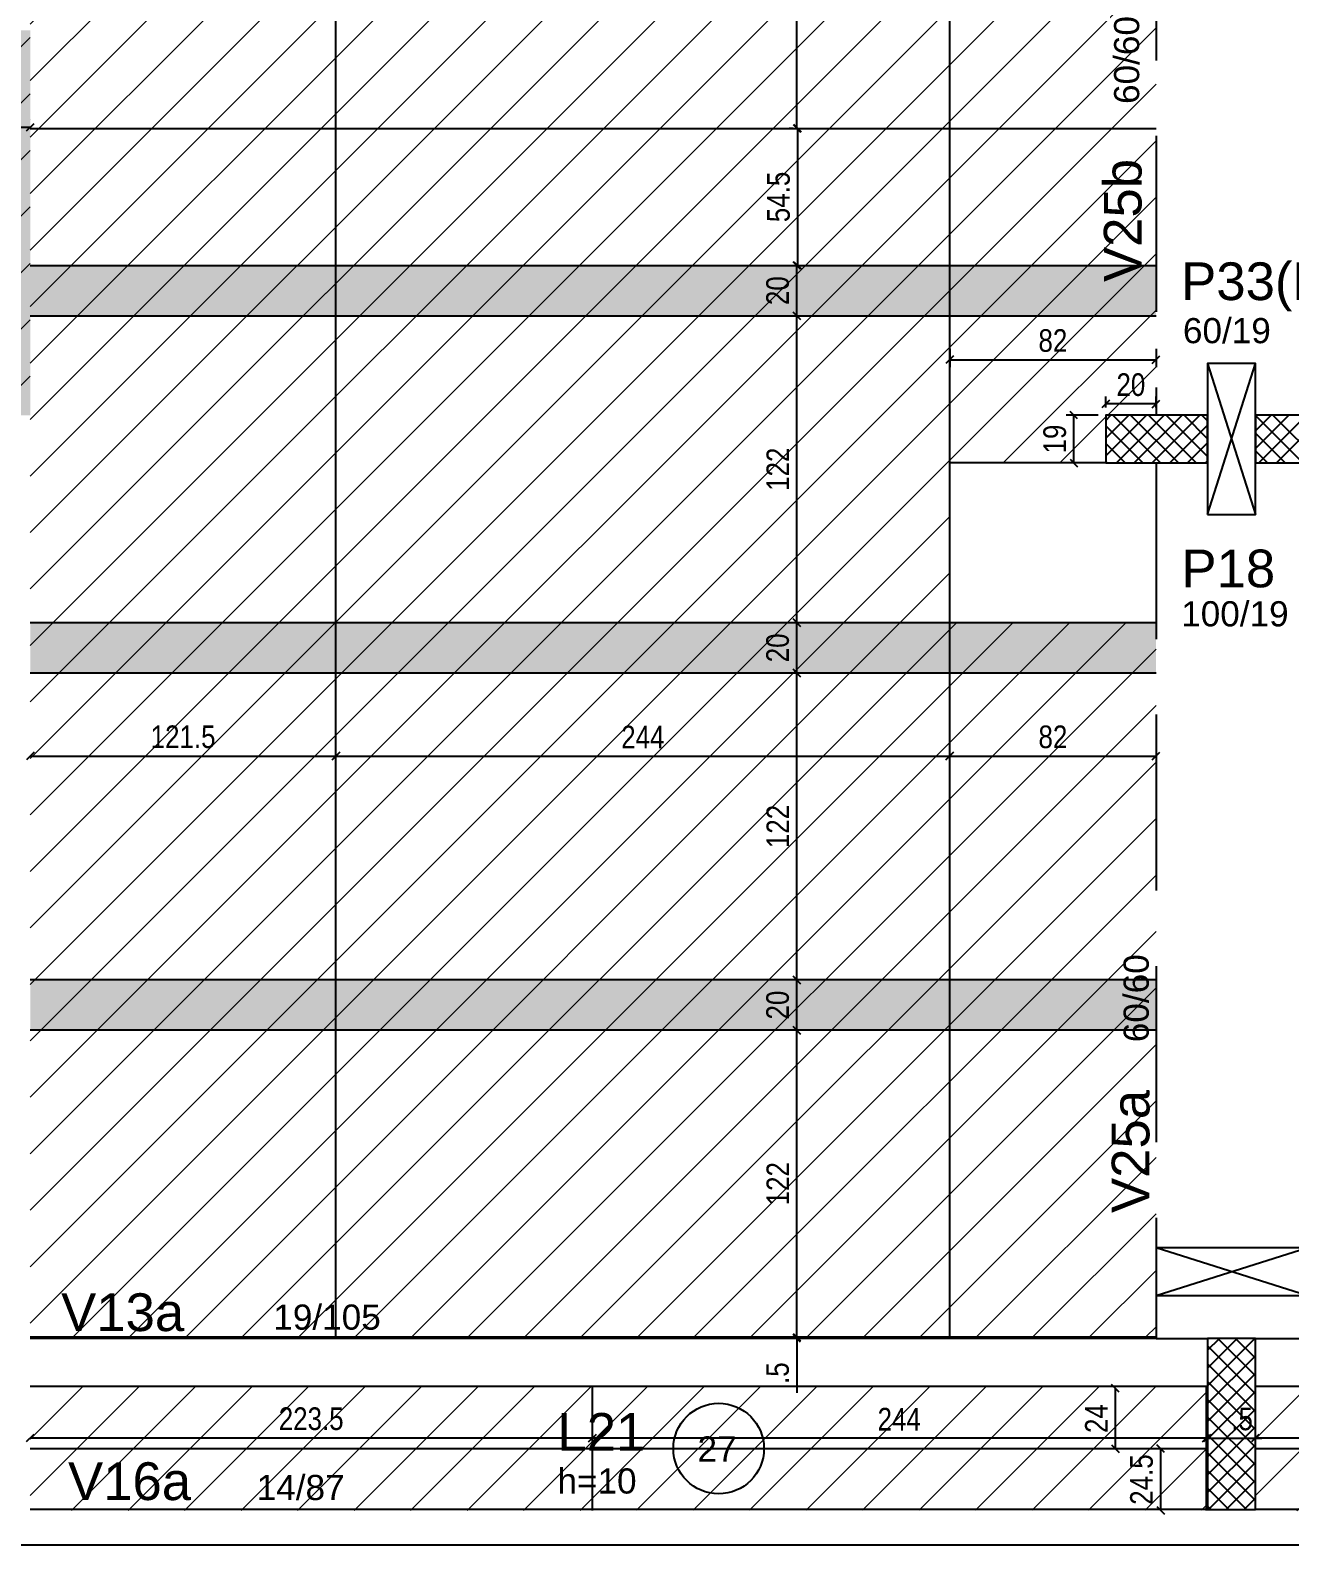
# Model space of a CAD drawing. Extents: x 2113 to 8441, y 350 to 3972.
# Drawn here: x 5562 to 6062, y 2012 to 2614 of the extents above; entities that cross this region are included whole.
import ezdxf

# ---------------------------------------------------------------- set-up
doc = ezdxf.new("R2010")
doc.units = 0
doc.linetypes.add('ESTILO_TQS_0001', pattern=[1, 0.7, -0.3])
for name, color, linetype in [('2', 2, 'Continuous'), ('3', 3, 'Continuous'), ('4', 4, 'Continuous'), ('8', 8, 'Continuous'), ('COTA', 241, 'Continuous'), ('ES-VIGA', 3, 'Continuous'), ('Painéis', 200, 'Continuous'), ('Pilares', 5, 'Continuous')]:
    doc.layers.add(name, color=color, linetype=linetype)
doc.layers.add('Hachura', color=251, linetype='Continuous', lineweight=9)
doc.layers.add('REAPROVEITAMENTO', color=251, linetype='Continuous', lineweight=9)
doc.styles.add('COTA TECNICA-50', font='techl___.ttf', dxfattribs={"height": 9})
doc.styles.get("Standard").update_dxf_attribs({"font": 'arial.ttf'})
doc.dimstyles.new('COTA PAINEL-50', dxfattribs={"dimtxt": 9, "dimasz": 3, "dimexe": 3, "dimexo": 3, "dimgap": 3, "dimtad": 1, "dimdec": 1, "dimzin": 12, "dimdsep": 46, "dimtxsty": 'COTA TECNICA-50', "dimblk1": 'OBLIQUE', "dimblk2": 'OBLIQUE', "dimsah": 1, "dimcen": 0.9, "dimclrd": 4, "dimclre": 4, "dimclrt": 240, "dimadec": 1, "dimazin": 3, "dimtfac": 1, "dimtdec": 1, "dimtmove": 0, "dimatfit": 3, "dimfxl": 1, "dimtolj": 1, "dimtzin": 12, "dimarcsym": 0})

# ---------------------------------------------------------------- blocks, each defined once
blk = doc.blocks.new('_Oblique')
at = {"color": 0, "linetype": 'ByBlock', "lineweight": -2}
blk.add_line((-0.5, -0.5), (0.5, 0.5), dxfattribs=at)
blk = doc.blocks.new('*D113')
at = {"layer": 'COTA', "color": 4, "lineweight": -2, "transparency": 16777216}
for p, q in [((5535.84, 2578.48), (5535.84, 2578.48)), ((5561.85, 2578.48), (5561.85, 2578.48)), ((5535.84, 2575.48), (5561.85, 2575.48))]:
    blk.add_line(p, q, dxfattribs=at)
at = {"layer": 'Defpoints', "color": 0, "transparency": 16777216}
for p in [(5535.84, 2575.48), (5561.85, 2575.48), (5561.85, 2575.48)]:
    blk.add_point(p, dxfattribs=at)
at = {"layer": 'COTA', "color": 4, "lineweight": -2, "transparency": 16777216, "xscale": 3, "yscale": 3, "zscale": 3, "rotation": 180}
blk.add_blockref('_Oblique', (5535.84, 2575.48), dxfattribs=at)
at = {"layer": 'COTA', "color": 4, "lineweight": -2, "transparency": 16777216, "xscale": 3, "yscale": 3, "zscale": 3}
blk.add_blockref('_Oblique', (5561.85, 2575.48), dxfattribs=at)
at = {"layer": 'COTA', "color": 240, "transparency": 16777216, "insert": (5548.84, 2583.07), "char_height": 9, "attachment_point": 5, "style": 'COTA TECNICA-50'}
blk.add_mtext('\\A1;26', dxfattribs=at)
blk = doc.blocks.new('*D129')
at = {"layer": 'COTA', "color": 4, "lineweight": -2, "transparency": 16777216}
blk.add_line((6011.2, 2025.68), (6011.2, 2050.18), dxfattribs=at)
at = {"layer": 'Defpoints', "color": 0, "transparency": 16777216}
for p in [(6011.2, 2050.18), (6011.2, 2050.18), (6011.2, 2025.68)]:
    blk.add_point(p, dxfattribs=at)
at = {"layer": 'COTA', "color": 4, "lineweight": -2, "transparency": 16777216, "xscale": 3, "yscale": 3, "zscale": 3}
for p, rotation in [((6011.2, 2050.18), 90), ((6011.2, 2025.68), 270)]:
    blk.add_blockref('_Oblique', p, dxfattribs=dict(at, rotation=rotation))
at = {"layer": 'COTA', "color": 240, "transparency": 16777216, "insert": (6003.6, 2037.93), "char_height": 9, "attachment_point": 5, "rotation": 90, "style": 'COTA TECNICA-50'}
blk.add_mtext('\\A1;24.5', dxfattribs=at)
blk = doc.blocks.new('*D130')
at = {"layer": 'COTA', "color": 4, "lineweight": -2, "transparency": 16777216}
blk.add_line((5993.19, 2050.18), (5993.19, 2074.18), dxfattribs=at)
at = {"layer": 'Defpoints', "color": 0, "transparency": 16777216}
for p in [(5993.19, 2074.18), (5993.19, 2074.18), (5993.19, 2050.18)]:
    blk.add_point(p, dxfattribs=at)
at = {"layer": 'COTA', "color": 4, "lineweight": -2, "transparency": 16777216, "xscale": 3, "yscale": 3, "zscale": 3}
for p, rotation in [((5993.19, 2074.18), 90), ((5993.19, 2050.18), 270)]:
    blk.add_blockref('_Oblique', p, dxfattribs=dict(at, rotation=rotation))
at = {"layer": 'COTA', "color": 240, "transparency": 16777216, "insert": (5985.62, 2062.18), "char_height": 9, "attachment_point": 5, "rotation": 90, "style": 'COTA TECNICA-50'}
blk.add_mtext('\\A1;24', dxfattribs=at)
blk = doc.blocks.new('*D251')
at = {"layer": 'COTA', "color": 4, "lineweight": -2, "transparency": 16777216}
for p, q in [((6029.25, 2054.37), (6026.25, 2054.37)), ((6029.25, 2054.37), (6029.75, 2054.37)), ((6029.75, 2054.37), (6051.35, 2054.37)), ((6029.25, 2051.58), (6029.25, 2051.37)), ((6029.75, 2051.58), (6029.75, 2051.37))]:
    blk.add_line(p, q, dxfattribs=at)
at = {"layer": 'Defpoints', "color": 0, "transparency": 16777216}
for p in [(6029.25, 2054.58), (6029.75, 2054.58), (6029.75, 2054.37)]:
    blk.add_point(p, dxfattribs=at)
at = {"layer": 'COTA', "color": 4, "lineweight": -2, "transparency": 16777216, "xscale": 3, "yscale": 3, "zscale": 3}
blk.add_blockref('_Oblique', (6029.25, 2054.37), dxfattribs=at)
at = {"layer": 'COTA', "color": 4, "lineweight": -2, "transparency": 16777216, "xscale": 3, "yscale": 3, "zscale": 3, "rotation": 180}
blk.add_blockref('_Oblique', (6029.75, 2054.37), dxfattribs=at)
at = {"layer": 'COTA', "color": 240, "transparency": 16777216, "insert": (6043.55, 2061.97), "char_height": 9, "attachment_point": 5, "style": 'COTA TECNICA-50'}
blk.add_mtext('\\A1;.5', dxfattribs=at)
blk = doc.blocks.new('*D252')
at = {"layer": 'COTA', "color": 4, "lineweight": -2, "transparency": 16777216}
blk.add_line((6029.25, 2054.37), (5785.25, 2054.37), dxfattribs=at)
at = {"layer": 'Defpoints', "color": 0, "transparency": 16777216}
for p in [(5785.25, 2054.37), (5785.25, 2054.37), (6029.25, 2054.37)]:
    blk.add_point(p, dxfattribs=at)
at = {"layer": 'COTA', "color": 4, "lineweight": -2, "transparency": 16777216, "xscale": 3, "yscale": 3, "zscale": 3, "rotation": 180}
blk.add_blockref('_Oblique', (5785.25, 2054.37), dxfattribs=at)
at = {"layer": 'COTA', "color": 4, "lineweight": -2, "transparency": 16777216, "xscale": 3, "yscale": 3, "zscale": 3}
blk.add_blockref('_Oblique', (6029.25, 2054.37), dxfattribs=at)
at = {"layer": 'COTA', "color": 240, "transparency": 16777216, "insert": (5907.25, 2061.93), "char_height": 9, "attachment_point": 5, "style": 'COTA TECNICA-50'}
blk.add_mtext('\\A1;244', dxfattribs=at)
blk = doc.blocks.new('*D131')
at = {"layer": 'COTA', "color": 4, "lineweight": -2, "transparency": 16777216}
blk.add_line((5785.25, 2054.37), (5561.75, 2054.37), dxfattribs=at)
at = {"layer": 'Defpoints', "color": 0, "transparency": 16777216}
for p in [(5561.75, 2054.37), (5561.75, 2054.37), (5785.25, 2054.37)]:
    blk.add_point(p, dxfattribs=at)
at = {"layer": 'COTA', "color": 4, "lineweight": -2, "transparency": 16777216, "xscale": 3, "yscale": 3, "zscale": 3, "rotation": 180}
blk.add_blockref('_Oblique', (5561.75, 2054.37), dxfattribs=at)
at = {"layer": 'COTA', "color": 4, "lineweight": -2, "transparency": 16777216, "xscale": 3, "yscale": 3, "zscale": 3}
blk.add_blockref('_Oblique', (5785.25, 2054.37), dxfattribs=at)
at = {"layer": 'COTA', "color": 240, "transparency": 16777216, "insert": (5673.5, 2062.06), "char_height": 9, "attachment_point": 5, "style": 'COTA TECNICA-50'}
blk.add_mtext('\\A1;223.5', dxfattribs=at)
blk = doc.blocks.new('*D57')
at = {"layer": 'COTA', "color": 4, "lineweight": -2, "transparency": 16777216}
blk.add_line((6272.26, 2054.37), (6048.76, 2054.37), dxfattribs=at)
at = {"layer": 'Defpoints', "color": 0, "transparency": 16777216}
for p in [(6048.76, 2054.37), (6048.76, 2054.37), (6272.26, 2054.37)]:
    blk.add_point(p, dxfattribs=at)
at = {"layer": 'COTA', "color": 4, "lineweight": -2, "transparency": 16777216, "xscale": 3, "yscale": 3, "zscale": 3, "rotation": 180}
blk.add_blockref('_Oblique', (6048.76, 2054.37), dxfattribs=at)
at = {"layer": 'COTA', "color": 4, "lineweight": -2, "transparency": 16777216, "xscale": 3, "yscale": 3, "zscale": 3}
blk.add_blockref('_Oblique', (6272.26, 2054.37), dxfattribs=at)
at = {"layer": 'COTA', "color": 240, "transparency": 16777216, "insert": (6160.51, 2062.06), "char_height": 9, "attachment_point": 5, "style": 'COTA TECNICA-50'}
blk.add_mtext('\\A1;223.5', dxfattribs=at)
blk = doc.blocks.new('*D6')
at = {"layer": 'COTA', "color": 4, "lineweight": -2, "transparency": 16777216}
blk.add_line((5866.54, 2094.52), (5866.54, 2216.52), dxfattribs=at)
at = {"layer": 'Defpoints', "color": 0, "transparency": 16777216}
for p in [(5866.54, 2216.52), (5866.54, 2216.52), (5866.54, 2094.52)]:
    blk.add_point(p, dxfattribs=at)
at = {"layer": 'COTA', "color": 4, "lineweight": -2, "transparency": 16777216, "xscale": 3, "yscale": 3, "zscale": 3}
for p, rotation in [((5866.54, 2216.52), 90), ((5866.54, 2094.52), 270)]:
    blk.add_blockref('_Oblique', p, dxfattribs=dict(at, rotation=rotation))
at = {"layer": 'COTA', "color": 240, "transparency": 16777216, "insert": (5858.99, 2155.52), "char_height": 9, "attachment_point": 5, "rotation": 90, "style": 'COTA TECNICA-50'}
blk.add_mtext('\\A1;122', dxfattribs=at)
blk = doc.blocks.new('*D7')
at = {"layer": 'COTA', "color": 4, "lineweight": -2, "transparency": 16777216}
blk.add_line((5866.54, 2216.52), (5866.54, 2236.52), dxfattribs=at)
at = {"layer": 'Defpoints', "color": 0, "transparency": 16777216}
for p in [(5866.54, 2236.52), (5866.54, 2236.52), (5866.54, 2216.52)]:
    blk.add_point(p, dxfattribs=at)
at = {"layer": 'COTA', "color": 4, "lineweight": -2, "transparency": 16777216, "xscale": 3, "yscale": 3, "zscale": 3}
for p, rotation in [((5866.54, 2236.52), 90), ((5866.54, 2216.52), 270)]:
    blk.add_blockref('_Oblique', p, dxfattribs=dict(at, rotation=rotation))
at = {"layer": 'COTA', "color": 240, "transparency": 16777216, "insert": (5858.95, 2226.52), "char_height": 9, "attachment_point": 5, "rotation": 90, "style": 'COTA TECNICA-50'}
blk.add_mtext('\\A1;20', dxfattribs=at)
blk = doc.blocks.new('*D8')
at = {"layer": 'COTA', "color": 4, "lineweight": -2, "transparency": 16777216}
blk.add_line((5866.54, 2236.52), (5866.54, 2358.52), dxfattribs=at)
at = {"layer": 'Defpoints', "color": 0, "transparency": 16777216}
for p in [(5866.54, 2358.52), (5866.54, 2358.52), (5866.54, 2236.52)]:
    blk.add_point(p, dxfattribs=at)
at = {"layer": 'COTA', "color": 4, "lineweight": -2, "transparency": 16777216, "xscale": 3, "yscale": 3, "zscale": 3}
for p, rotation in [((5866.54, 2358.52), 90), ((5866.54, 2236.52), 270)]:
    blk.add_blockref('_Oblique', p, dxfattribs=dict(at, rotation=rotation))
at = {"layer": 'COTA', "color": 240, "transparency": 16777216, "insert": (5858.99, 2297.52), "char_height": 9, "attachment_point": 5, "rotation": 90, "style": 'COTA TECNICA-50'}
blk.add_mtext('\\A1;122', dxfattribs=at)
blk = doc.blocks.new('*D9')
at = {"layer": 'COTA', "color": 4, "lineweight": -2, "transparency": 16777216}
blk.add_line((5866.54, 2358.52), (5866.54, 2378.52), dxfattribs=at)
at = {"layer": 'Defpoints', "color": 0, "transparency": 16777216}
for p in [(5866.54, 2378.52), (5866.54, 2378.52), (5866.54, 2358.52)]:
    blk.add_point(p, dxfattribs=at)
at = {"layer": 'COTA', "color": 4, "lineweight": -2, "transparency": 16777216, "xscale": 3, "yscale": 3, "zscale": 3}
for p, rotation in [((5866.54, 2378.52), 90), ((5866.54, 2358.52), 270)]:
    blk.add_blockref('_Oblique', p, dxfattribs=dict(at, rotation=rotation))
at = {"layer": 'COTA', "color": 240, "transparency": 16777216, "insert": (5858.95, 2368.52), "char_height": 9, "attachment_point": 5, "rotation": 90, "style": 'COTA TECNICA-50'}
blk.add_mtext('\\A1;20', dxfattribs=at)
blk = doc.blocks.new('*D10')
at = {"layer": 'COTA', "color": 4, "lineweight": -2, "transparency": 16777216}
blk.add_line((5866.54, 2378.52), (5866.54, 2500.51), dxfattribs=at)
at = {"layer": 'Defpoints', "color": 0, "transparency": 16777216}
for p in [(5866.54, 2500.51), (5866.54, 2500.51), (5866.54, 2378.52)]:
    blk.add_point(p, dxfattribs=at)
at = {"layer": 'COTA', "color": 4, "lineweight": -2, "transparency": 16777216, "xscale": 3, "yscale": 3, "zscale": 3}
for p, rotation in [((5866.54, 2500.51), 90), ((5866.54, 2378.52), 270)]:
    blk.add_blockref('_Oblique', p, dxfattribs=dict(at, rotation=rotation))
at = {"layer": 'COTA', "color": 240, "transparency": 16777216, "insert": (5858.99, 2439.52), "char_height": 9, "attachment_point": 5, "rotation": 90, "style": 'COTA TECNICA-50'}
blk.add_mtext('\\A1;122', dxfattribs=at)
blk = doc.blocks.new('*D11')
at = {"layer": 'COTA', "color": 4, "lineweight": -2, "transparency": 16777216}
for p, q in [((5866.54, 2500.51), (5866.54, 2520.51)), ((5869.4, 2520.51), (5869.54, 2520.51))]:
    blk.add_line(p, q, dxfattribs=at)
at = {"layer": 'Defpoints', "color": 0, "transparency": 16777216}
for p in [(5866.4, 2520.51), (5866.54, 2520.51), (5866.54, 2500.51)]:
    blk.add_point(p, dxfattribs=at)
at = {"layer": 'COTA', "color": 4, "lineweight": -2, "transparency": 16777216, "xscale": 3, "yscale": 3, "zscale": 3}
for p, rotation in [((5866.54, 2520.51), 90), ((5866.54, 2500.51), 270)]:
    blk.add_blockref('_Oblique', p, dxfattribs=dict(at, rotation=rotation))
at = {"layer": 'COTA', "color": 240, "transparency": 16777216, "insert": (5858.95, 2510.51), "char_height": 9, "attachment_point": 5, "rotation": 90, "style": 'COTA TECNICA-50'}
blk.add_mtext('\\A1;20', dxfattribs=at)
blk = doc.blocks.new('*D12')
at = {"layer": 'COTA', "color": 4, "lineweight": -2, "transparency": 16777216}
for p, q in [((5854.44, 2575.01), (5869.9, 2575.01)), ((5866.9, 2520.51), (5866.9, 2575.01)), ((5869.4, 2520.51), (5869.9, 2520.51))]:
    blk.add_line(p, q, dxfattribs=at)
at = {"layer": 'Defpoints', "color": 0, "transparency": 16777216}
for p in [(5851.44, 2575.01), (5866.9, 2575.01), (5866.4, 2520.51)]:
    blk.add_point(p, dxfattribs=at)
at = {"layer": 'COTA', "color": 4, "lineweight": -2, "transparency": 16777216, "xscale": 3, "yscale": 3, "zscale": 3}
for p, rotation in [((5866.9, 2575.01), 90), ((5866.9, 2520.51), 270)]:
    blk.add_blockref('_Oblique', p, dxfattribs=dict(at, rotation=rotation))
at = {"layer": 'COTA', "color": 240, "transparency": 16777216, "insert": (5859.3, 2547.76), "char_height": 9, "attachment_point": 5, "rotation": 90, "style": 'COTA TECNICA-50'}
blk.add_mtext('\\A1;54.5', dxfattribs=at)
blk = doc.blocks.new('*D13')
at = {"layer": 'COTA', "color": 4, "lineweight": -2, "transparency": 16777216}
for p, q in [((5866.54, 2575.01), (5866.54, 2697.01)), ((5869.29, 2697.01), (5869.54, 2697.01)), ((5865.03, 2575.01), (5863.54, 2575.01))]:
    blk.add_line(p, q, dxfattribs=at)
at = {"layer": 'Defpoints', "color": 0, "transparency": 16777216}
for p in [(5866.29, 2697.01), (5866.54, 2697.01), (5868.03, 2575.01)]:
    blk.add_point(p, dxfattribs=at)
at = {"layer": 'COTA', "color": 4, "lineweight": -2, "transparency": 16777216, "xscale": 3, "yscale": 3, "zscale": 3}
for p, rotation in [((5866.54, 2697.01), 90), ((5866.54, 2575.01), 270)]:
    blk.add_blockref('_Oblique', p, dxfattribs=dict(at, rotation=rotation))
at = {"layer": 'COTA', "color": 240, "transparency": 16777216, "insert": (5858.99, 2636.01), "char_height": 9, "attachment_point": 5, "rotation": 90, "style": 'COTA TECNICA-50'}
blk.add_mtext('\\A1;122', dxfattribs=at)
blk = doc.blocks.new('*D16')
at = {"layer": 'COTA', "color": 4, "lineweight": -2, "transparency": 16777216}
blk.add_line((5561.84, 2325.52), (5683.34, 2325.52), dxfattribs=at)
at = {"layer": 'Defpoints', "color": 0, "transparency": 16777216}
for p in [(5561.84, 2325.52), (5683.34, 2325.52), (5683.34, 2325.52)]:
    blk.add_point(p, dxfattribs=at)
at = {"layer": 'COTA', "color": 4, "lineweight": -2, "transparency": 16777216, "xscale": 3, "yscale": 3, "zscale": 3, "rotation": 180}
blk.add_blockref('_Oblique', (5561.84, 2325.52), dxfattribs=at)
at = {"layer": 'COTA', "color": 4, "lineweight": -2, "transparency": 16777216, "xscale": 3, "yscale": 3, "zscale": 3}
blk.add_blockref('_Oblique', (5683.34, 2325.52), dxfattribs=at)
at = {"layer": 'COTA', "color": 240, "transparency": 16777216, "insert": (5622.59, 2333.12), "char_height": 9, "attachment_point": 5, "style": 'COTA TECNICA-50'}
blk.add_mtext('\\A1;121.5', dxfattribs=at)
blk = doc.blocks.new('*D170')
at = {"layer": 'COTA', "color": 4, "lineweight": -2, "transparency": 16777216}
for p, q in [((5683.34, 2325.52), (5927.34, 2325.52)), ((5927.34, 2275.69), (5927.34, 2328.52))]:
    blk.add_line(p, q, dxfattribs=at)
at = {"layer": 'Defpoints', "color": 0, "transparency": 16777216}
for p in [(5683.34, 2325.52), (5927.34, 2325.52), (5927.34, 2272.69)]:
    blk.add_point(p, dxfattribs=at)
at = {"layer": 'COTA', "color": 4, "lineweight": -2, "transparency": 16777216, "xscale": 3, "yscale": 3, "zscale": 3, "rotation": 180}
blk.add_blockref('_Oblique', (5683.34, 2325.52), dxfattribs=at)
at = {"layer": 'COTA', "color": 4, "lineweight": -2, "transparency": 16777216, "xscale": 3, "yscale": 3, "zscale": 3}
blk.add_blockref('_Oblique', (5927.34, 2325.52), dxfattribs=at)
at = {"layer": 'COTA', "color": 240, "transparency": 16777216, "insert": (5805.34, 2333.08), "char_height": 9, "attachment_point": 5, "style": 'COTA TECNICA-50'}
blk.add_mtext('\\A1;244', dxfattribs=at)
blk = doc.blocks.new('*D17')
at = {"layer": 'COTA', "color": 4, "lineweight": -2, "transparency": 16777216}
blk.add_line((5927.34, 2325.52), (6009.34, 2325.52), dxfattribs=at)
at = {"layer": 'Defpoints', "color": 0, "transparency": 16777216}
for p in [(5927.34, 2325.52), (6009.34, 2325.52), (6009.34, 2325.52)]:
    blk.add_point(p, dxfattribs=at)
at = {"layer": 'COTA', "color": 4, "lineweight": -2, "transparency": 16777216, "xscale": 3, "yscale": 3, "zscale": 3, "rotation": 180}
blk.add_blockref('_Oblique', (5927.34, 2325.52), dxfattribs=at)
at = {"layer": 'COTA', "color": 4, "lineweight": -2, "transparency": 16777216, "xscale": 3, "yscale": 3, "zscale": 3}
blk.add_blockref('_Oblique', (6009.34, 2325.52), dxfattribs=at)
at = {"layer": 'COTA', "color": 240, "transparency": 16777216, "insert": (5968.34, 2333.1), "char_height": 9, "attachment_point": 5, "style": 'COTA TECNICA-50'}
blk.add_mtext('\\A1;82', dxfattribs=at)
blk = doc.blocks.new('*D21')
at = {"layer": 'COTA', "color": 4, "lineweight": -2, "transparency": 16777216}
for p, q in [((5927.34, 2487.39), (5927.34, 2480.05)), ((6009.33, 2487.39), (6009.33, 2480.05)), ((5927.34, 2483.05), (6009.33, 2483.05))]:
    blk.add_line(p, q, dxfattribs=at)
at = {"layer": 'Defpoints', "color": 0, "transparency": 16777216}
for p in [(5927.34, 2490.39), (6009.33, 2490.39), (6009.33, 2483.05)]:
    blk.add_point(p, dxfattribs=at)
at = {"layer": 'COTA', "color": 4, "lineweight": -2, "transparency": 16777216, "xscale": 3, "yscale": 3, "zscale": 3, "rotation": 180}
blk.add_blockref('_Oblique', (5927.34, 2483.05), dxfattribs=at)
at = {"layer": 'COTA', "color": 4, "lineweight": -2, "transparency": 16777216, "xscale": 3, "yscale": 3, "zscale": 3}
blk.add_blockref('_Oblique', (6009.33, 2483.05), dxfattribs=at)
at = {"layer": 'COTA', "color": 240, "transparency": 16777216, "insert": (5968.33, 2490.63), "char_height": 9, "attachment_point": 5, "style": 'COTA TECNICA-50'}
blk.add_mtext('\\A1;82', dxfattribs=at)
blk = doc.blocks.new('*D171')
at = {"layer": 'COTA', "color": 4, "lineweight": -2, "transparency": 16777216}
for p, q in [((5986.33, 2461.03), (5973.68, 2461.03)), ((5976.68, 2442.03), (5976.68, 2461.03)), ((5986.96, 2442.03), (5973.68, 2442.03))]:
    blk.add_line(p, q, dxfattribs=at)
at = {"layer": 'Defpoints', "color": 0, "transparency": 16777216}
for p in [(5976.68, 2461.03), (5989.33, 2461.03), (5989.96, 2442.03)]:
    blk.add_point(p, dxfattribs=at)
at = {"layer": 'COTA', "color": 4, "lineweight": -2, "transparency": 16777216, "xscale": 3, "yscale": 3, "zscale": 3}
for p, rotation in [((5976.68, 2461.03), 90), ((5976.68, 2442.03), 270)]:
    blk.add_blockref('_Oblique', p, dxfattribs=dict(at, rotation=rotation))
at = {"layer": 'COTA', "color": 240, "transparency": 16777216, "insert": (5969.11, 2451.53), "char_height": 9, "attachment_point": 5, "rotation": 90, "style": 'COTA TECNICA-50'}
blk.add_mtext('\\A1;19', dxfattribs=at)
blk = doc.blocks.new('*D22')
at = {"layer": 'COTA', "color": 4, "lineweight": -2, "transparency": 16777216}
for p, q in [((5989.33, 2464.03), (5989.33, 2468.49)), ((6009.33, 2464.03), (6009.33, 2468.49)), ((6009.33, 2465.49), (5989.33, 2465.49))]:
    blk.add_line(p, q, dxfattribs=at)
at = {"layer": 'Defpoints', "color": 0, "transparency": 16777216}
for p in [(5989.33, 2465.49), (5989.33, 2461.03), (6009.33, 2461.03)]:
    blk.add_point(p, dxfattribs=at)
at = {"layer": 'COTA', "color": 4, "lineweight": -2, "transparency": 16777216, "xscale": 3, "yscale": 3, "zscale": 3, "rotation": 180}
blk.add_blockref('_Oblique', (5989.33, 2465.49), dxfattribs=at)
at = {"layer": 'COTA', "color": 4, "lineweight": -2, "transparency": 16777216, "xscale": 3, "yscale": 3, "zscale": 3}
blk.add_blockref('_Oblique', (6009.33, 2465.49), dxfattribs=at)
at = {"layer": 'COTA', "color": 240, "transparency": 16777216, "insert": (5999.33, 2473.09), "char_height": 9, "attachment_point": 5, "style": 'COTA TECNICA-50'}
blk.add_mtext('\\A1;20', dxfattribs=at)
blk = doc.blocks.new('*D35')
at = {"layer": 'COTA', "color": 4, "lineweight": -2, "transparency": 16777216}
for p, q in [((5866.54, 2094.52), (5866.54, 2097.52)), ((5866.54, 2094.52), (5866.54, 2094.03)), ((5866.54, 2094.03), (5866.54, 2072.44))]:
    blk.add_line(p, q, dxfattribs=at)
at = {"layer": 'Defpoints', "color": 0, "transparency": 16777216}
for p in [(5866.54, 2094.52), (5866.54, 2094.03), (5866.54, 2094.03)]:
    blk.add_point(p, dxfattribs=at)
at = {"layer": 'COTA', "color": 4, "lineweight": -2, "transparency": 16777216, "xscale": 3, "yscale": 3, "zscale": 3}
for p, rotation in [((5866.54, 2094.52), 270), ((5866.54, 2094.03), 90)]:
    blk.add_blockref('_Oblique', p, dxfattribs=dict(at, rotation=rotation))
at = {"layer": 'COTA', "color": 240, "transparency": 16777216, "insert": (5858.94, 2080.23), "char_height": 9, "attachment_point": 5, "rotation": 90, "style": 'COTA TECNICA-50'}
blk.add_mtext('\\A1;.5', dxfattribs=at)

msp = doc.modelspace()

# ---------------------------------------------------------------- hatches: boundary and pattern name
at = {"layer": 'Hachura', "linetype": 'ByBlock'}
h = msp.add_hatch(color=256, dxfattribs=at)
h.dxf.hatch_style = 1
h.paths.add_polyline_path([(5561.8, 2460.97), (5535.76, 2460.97), (5535.84, 2613.97), (5561.89, 2613.97)])
h = msp.add_hatch(color=256, dxfattribs=at)
h.dxf.hatch_style = 1
h.paths.add_polyline_path([(6009.33, 2500.48), (6009.33, 2520.51), (5561.84, 2520.51), (5561.84, 2500.48)])
h.paths.add_polyline_path([(7255.05, 2500.48), (7254.9, 2500.61), (7254.97, 2500.48)])
h = msp.add_hatch(color=256, dxfattribs=at)
h.dxf.hatch_style = 1
h.paths.add_polyline_path([(6009.34, 2358.48), (6009.34, 2378.52), (5561.84, 2378.52), (5561.84, 2358.48)])
h = msp.add_hatch(color=256, dxfattribs=at)
h.dxf.hatch_style = 1
h.paths.add_polyline_path([(6009.34, 2216.48), (6009.34, 2236.52), (5561.84, 2236.52), (5561.84, 2216.48)])
at = {"layer": 'REAPROVEITAMENTO', "linetype": 'ByBlock'}
h = msp.add_hatch(dxfattribs=at)
h.set_pattern_fill('ANSI31', color=256, scale=5, style=2)
h.set_pattern_definition([(45, (936.205, -729.443), (-11.22532, 11.22532), [])])
h.paths.add_polyline_path([(6009.34, 2378.52), (5927.34, 2378.52), (5927.34, 2442.03), (6009.34, 2442.03), (6009.34, 2772.14), (5561.77, 2771.92), (5561.77, 2094.43), (6009.34, 2094.63)])
h = msp.add_hatch(dxfattribs=at)
h.set_pattern_fill('ANSI31', color=256, scale=5, style=2)
h.set_pattern_definition([(45, (-177.571, 59.747), (-11.22532, 11.22532), [])])
h.paths.add_polyline_path([(5561.84, 2613.97), (5376.35, 2613.97), (4973.84, 2613.97), (4973.84, 2461.47), (5561.84, 2461.47)])
h.paths.add_polyline_path([(5334.43, 2484.13), (5334.43, 2515.82), (5315.91, 2515.82), (5315.91, 2484.13)], flags=16)
h = msp.add_hatch(dxfattribs=at)
h.set_pattern_fill('ANSI31', color=256, scale=5, style=2)
h.set_pattern_definition([(45, (936.205, -797.939), (-11.22532, 11.22532), [])])
h.paths.add_polyline_path([(6029.77, 2074.93), (5561.77, 2074.71), (5561.77, 2025.6), (6029.77, 2025.8)])
h = msp.add_hatch(dxfattribs=at)
h.set_pattern_fill('ANSI31', color=256, scale=5, style=2)
h.set_pattern_definition([(45, (1423.201, -797.98), (-11.22532, 11.22532), [])])
h.paths.add_polyline_path([(6516.77, 2074.89), (6048.76, 2074.67), (6048.76, 2025.56), (6516.76, 2025.76)])

# ---------------------------------------------------------------- linework, layer by layer
at = {"layer": '3', "linetype": 'ESTILO_TQS_0001', "ltscale": 100}
for points in [[(6009.34, 2772.03), (6009.33, 2461.03)], [(6009.34, 2442.03), (6009.34, 2130.04)]]:
    msp.add_lwpolyline(points, dxfattribs=at)
at = {"layer": '3', "color": 1, "linetype": 'Continuous'}
msp.add_circle((5835.49, 2050.24), 18, dxfattribs=at)
at = {"layer": '8', "linetype": 'Continuous'}
for p, q in [((6029.83, 2481.53), (6048.83, 2421.53)), ((6029.83, 2421.53), (6048.83, 2481.53)), ((5989.33, 2444.82), (6005.55, 2461.03)), ((5989.33, 2451.89), (5998.48, 2461.03)), ((5989.33, 2458.96), (5991.41, 2461.03)), ((5989.33, 2461.03), (5989.33, 2461.03)), ((5989.33, 2461.03), (5989.33, 2461.03)), ((5989.33, 2461.03), (5989.33, 2461.03)), ((5989.33, 2461.03), (5989.33, 2461.03)), ((5989.33, 2456.8), (6004.11, 2442.03)), ((5992.18, 2461.03), (6011.18, 2442.03)), ((5993.62, 2442.03), (6012.62, 2461.03)), ((5999.25, 2461.03), (6018.25, 2442.03)), ((6000.69, 2442.03), (6019.69, 2461.03)), ((6006.32, 2461.03), (6025.32, 2442.03)), ((6007.76, 2442.03), (6026.76, 2461.03)), ((6013.39, 2461.03), (6029.83, 2444.59)), ((6014.83, 2442.03), (6029.83, 2457.03)), ((6020.46, 2461.03), (6029.83, 2451.66)), ((6027.53, 2461.03), (6029.83, 2458.73)), ((6048.83, 2447.74), (6062.12, 2461.03)), ((6048.83, 2454.81), (6055.05, 2461.03)), ((6048.83, 2460.95), (6067.75, 2442.03)), ((6050.19, 2442.03), (6069.19, 2461.03)), ((6055.82, 2461.03), (6074.82, 2442.03)), ((6057.26, 2442.03), (6076.26, 2461.03)), ((6039.33, 2451.53), (6039.33, 2451.53)), ((6039.33, 2451.53), (6039.33, 2451.53)), ((6048.83, 2453.88), (6060.67, 2442.03)), ((5989.33, 2449.73), (5997.03, 2442.03)), ((6021.9, 2442.03), (6029.83, 2449.96)), ((6048.83, 2446.8), (6053.6, 2442.03)), ((5989.33, 2442.66), (5989.96, 2442.03)), ((5989.33, 2442.03), (5989.33, 2442.03)), ((5989.33, 2442.03), (5989.33, 2442.03)), ((5989.33, 2442.03), (5989.33, 2442.03)), ((6028.98, 2442.03), (6029.83, 2442.89)), ((6029.83, 2421.53), (6029.83, 2421.53)), ((6048.83, 2421.53), (6048.83, 2421.53)), ((6009.34, 2111.04), (6069.34, 2130.04)), ((6069.34, 2111.04), (6009.34, 2130.04)), ((6009.34, 2130.04), (6009.34, 2130.04)), ((6009.34, 2130.04), (6009.34, 2130.04)), ((6039.34, 2120.54), (6039.34, 2120.54)), ((6009.34, 2111.04), (6009.34, 2111.04)), ((6009.34, 2111.04), (6009.34, 2111.04)), ((6009.34, 2094.03), (6029.84, 2094.03)), ((6029.84, 2075.2), (6048.67, 2094.03)), ((6029.84, 2082.27), (6041.6, 2094.03)), ((6029.84, 2089.34), (6034.53, 2094.03)), ((6029.84, 2091.03), (6048.84, 2072.03)), ((6033.91, 2094.03), (6048.84, 2079.1)), ((6040.98, 2094.03), (6048.84, 2086.17)), ((6048.05, 2094.03), (6048.84, 2093.24)), ((6048.84, 2094.03), (6069.34, 2094.03)), ((6029.84, 2068.13), (6048.84, 2087.13)), ((6029.84, 2083.96), (6048.84, 2064.96)), ((6029.84, 2061.05), (6048.84, 2080.05)), ((6029.84, 2076.89), (6048.84, 2057.89)), ((6029.84, 2053.98), (6048.84, 2072.98)), ((6029.84, 2069.82), (6048.84, 2050.82)), ((6029.84, 2046.91), (6048.84, 2065.91)), ((6029.84, 2062.75), (6048.84, 2043.75)), ((6029.84, 2039.84), (6048.84, 2058.84)), ((6039.34, 2060.03), (6039.34, 2060.03)), ((6029.84, 2055.68), (6048.84, 2036.68)), ((6029.84, 2032.77), (6048.84, 2051.77)), ((6029.84, 2048.6), (6048.84, 2029.6)), ((6029.84, 2041.53), (6045.34, 2026.03)), ((6030.17, 2026.03), (6048.84, 2044.7)), ((6037.24, 2026.03), (6048.84, 2037.63)), ((6029.84, 2034.46), (6038.27, 2026.03)), ((6044.31, 2026.03), (6048.84, 2030.56)), ((6029.84, 2027.39), (6031.19, 2026.03)), ((6029.84, 2026.03), (6029.84, 2026.03)), ((6029.84, 2026.03), (6029.84, 2026.03)), ((6048.84, 2026.03), (6048.84, 2026.03)), ((6048.84, 2026.03), (6048.84, 2026.03))]:
    msp.add_line(p, q, dxfattribs=at)
msp.add_lwpolyline([(6009.34, 2111.04), (6009.34, 2094.03)], dxfattribs=at)
at = {"layer": 'ES-VIGA', "linetype": 'Continuous'}
for points in [[(6009.34, 2094.03), (5561.84, 2094.03)], [(5561.84, 2075.03), (6029.84, 2075.03)], [(6048.84, 2075.03), (6516.84, 2075.03)], [(6029.84, 2026.03), (5561.84, 2026.03)], [(6516.84, 2026.03), (6048.84, 2026.03)], [(5542.84, 2012.03), (6039.34, 2012.03)], [(6039.34, 2012.03), (6526.34, 2012.03)]]:
    msp.add_lwpolyline(points, dxfattribs=at)
at = {"layer": 'Painéis'}
for p, q in [((5683.34, 2094.51), (5683.34, 2772.03)), ((5927.34, 2094.51), (5927.34, 2772.03)), ((5561.84, 2575.01), (6009.33, 2575.01)), ((5561.84, 2520.51), (6009.33, 2520.51)), ((5561.84, 2500.51), (6009.33, 2500.51)), ((5989.96, 2442.03), (5927.34, 2442.03)), ((6009.34, 2378.52), (5561.84, 2378.52)), ((6009.34, 2358.52), (5561.84, 2358.52)), ((6009.34, 2236.52), (5561.84, 2236.52)), ((6009.34, 2216.52), (5561.84, 2216.52)), ((6009.34, 2094.52), (5561.84, 2094.52)), ((5785.25, 2074.68), (5785.25, 2025.68)), ((6029.25, 2074.68), (6029.25, 2025.68)), ((6029.75, 2050.18), (5561.75, 2050.18)), ((6516.76, 2050.18), (6048.76, 2050.18))]:
    msp.add_line(p, q, dxfattribs=at)
at = {"layer": 'Pilares', "linetype": 'Continuous'}
for points in [[(6029.83, 2421.53), (6048.83, 2421.53), (6048.83, 2481.53), (6029.83, 2481.53), (6029.83, 2421.53)], [(5989.33, 2442.03), (6029.83, 2442.03), (6029.83, 2461.03), (5989.33, 2461.03), (5989.33, 2442.03)], [(6048.83, 2442.03), (6089.33, 2442.03), (6089.33, 2461.03), (6048.83, 2461.03), (6048.83, 2442.03)], [(6009.34, 2111.04), (6069.34, 2111.04), (6069.34, 2130.04), (6009.34, 2130.04), (6009.34, 2111.04)], [(6029.84, 2026.03), (6048.84, 2026.03), (6048.84, 2094.03), (6029.84, 2094.03), (6029.84, 2026.03)]]:
    msp.add_lwpolyline(points, dxfattribs=at)

# ---------------------------------------------------------------- texts
at = {"layer": '2', "linetype": 'Continuous'}
for p in [(6002.65, 2584.71), (6006.44, 2211.78)]:
    msp.add_text('60/60', height=10, rotation=90, dxfattribs=at).set_placement(p)
for s, p in [('60/19', (6020.03, 2489.62)), ('100/19', (6019.33, 2377.07)), ('19/105', (5658.44, 2097.51)), ('27', (5827.07, 2045.08)), ('h=10', (5771.39, 2032.37)), ('14/87', (5651.84, 2029.78))]:
    msp.add_text(s, height=10, dxfattribs=at).set_placement(p)
at = {"layer": '4', "linetype": 'Continuous'}
for s, p in [('V25b', (6003.59, 2513.94)), ('V25a', (6006.71, 2143.89))]:
    msp.add_text(s, height=15, rotation=90, dxfattribs=at).set_placement(p)
for s, p in [('P33(NASCE)', (6019.32, 2506.75)), ('P18', (6019.42, 2392.59)), ('V13a', (5574.09, 2096.96)), ('L21', (5771.39, 2049.37)), ('V16a', (5576.84, 2029.78))]:
    msp.add_text(s, height=15, dxfattribs=at).set_placement(p)

# ---------------------------------------------------------------- dimensions: what is measured, and where the dimension line sits
at = {"layer": 'COTA'}
for base, p1, p2, picture, middle in [((5866.54, 2697.01), (5868.03, 2575.01), (5866.29, 2697.01), '*D13', (5858.99, 2636.01)), ((5866.9, 2575.01), (5866.4, 2520.51), (5851.44, 2575.01), '*D12', (5859.3, 2547.76)), ((5866.54, 2520.51), (5866.54, 2500.51), (5866.4, 2520.51), '*D11', (5858.95, 2510.51))]:
    dim = msp.add_linear_dim(base=base, p1=p1, p2=p2, angle=90, dimstyle='COTA PAINEL-50', override={"dimtmove": 1}, dxfattribs=at)
    dim.commit()
    dim.dimension.update_dxf_attribs({"geometry": picture, "text_midpoint": middle})
for base, p1, p2, picture, middle in [((5561.85, 2575.48), (5535.84, 2575.48), (5561.85, 2575.48), '*D113', (5548.84, 2583.07)), ((6009.33, 2483.05), (5927.34, 2490.39), (6009.33, 2490.39), '*D21', (5968.33, 2490.63)), ((5989.33, 2465.49), (6009.33, 2461.03), (5989.33, 2461.03), '*D22', (5999.33, 2473.09)), ((5683.34, 2325.52), (5561.84, 2325.52), (5683.34, 2325.52), '*D16', (5622.59, 2333.12)), ((5561.75, 2054.37), (5785.25, 2054.37), (5561.75, 2054.37), '*D131', (5673.5, 2062.06)), ((5785.25, 2054.37), (6029.25, 2054.37), (5785.25, 2054.37), '*D252', (5907.25, 2061.93)), ((6029.75, 2054.37), (6029.25, 2054.58), (6029.75, 2054.58), '*D251', (6043.55, 2061.97)), ((6048.76, 2054.37), (6272.26, 2054.37), (6048.76, 2054.37), '*D57', (6160.51, 2062.06))]:
    dim = msp.add_linear_dim(base=base, p1=p1, p2=p2, dimstyle='COTA PAINEL-50', dxfattribs=at)
    dim.commit()
    dim.dimension.update_dxf_attribs({"geometry": picture, "text_midpoint": middle})
for base, p1, p2, picture, middle in [((5866.54, 2500.51), (5866.54, 2378.52), (5866.54, 2500.51), '*D10', (5858.99, 2439.52)), ((5976.68, 2461.03), (5989.96, 2442.03), (5989.33, 2461.03), '*D171', (5969.11, 2451.53)), ((5866.54, 2378.52), (5866.54, 2358.52), (5866.54, 2378.52), '*D9', (5858.95, 2368.52)), ((5866.54, 2358.52), (5866.54, 2236.52), (5866.54, 2358.52), '*D8', (5858.99, 2297.52)), ((5866.54, 2236.52), (5866.54, 2216.52), (5866.54, 2236.52), '*D7', (5858.95, 2226.52)), ((5866.54, 2216.52), (5866.54, 2094.52), (5866.54, 2216.52), '*D6', (5858.99, 2155.52)), ((5866.54, 2094.03), (5866.54, 2094.52), (5866.54, 2094.03), '*D35', (5858.94, 2080.23)), ((5993.19, 2074.18), (5993.19, 2050.18), (5993.19, 2074.18), '*D130', (5985.62, 2062.18))]:
    dim = msp.add_linear_dim(base=base, p1=p1, p2=p2, angle=90, dimstyle='COTA PAINEL-50', dxfattribs=at)
    dim.commit()
    dim.dimension.update_dxf_attribs({"geometry": picture, "text_midpoint": middle})
for base, p1, p2, picture, middle in [((5927.34, 2325.52), (5683.34, 2325.52), (5927.34, 2272.69), '*D170', (5805.34, 2333.08)), ((6009.34, 2325.52), (5927.34, 2325.52), (6009.34, 2325.52), '*D17', (5968.34, 2333.1))]:
    dim = msp.add_linear_dim(base=base, p1=p1, p2=p2, dimstyle='COTA PAINEL-50', override={"dimtmove": 1}, dxfattribs=at)
    dim.commit()
    dim.dimension.update_dxf_attribs({"geometry": picture, "text_midpoint": middle})
dim = msp.add_linear_dim(base=(6011.2, 2050.18), p1=(6011.2, 2025.68), p2=(6011.2, 2050.18), angle=90, dimstyle='COTA PAINEL-50', dxfattribs=at)
dim.commit()
dim.dimension.update_dxf_attribs({"geometry": '*D129', "text_midpoint": (6011.2, 2037.93), "dimtype": 160})

doc.saveas('drawing.dxf')
